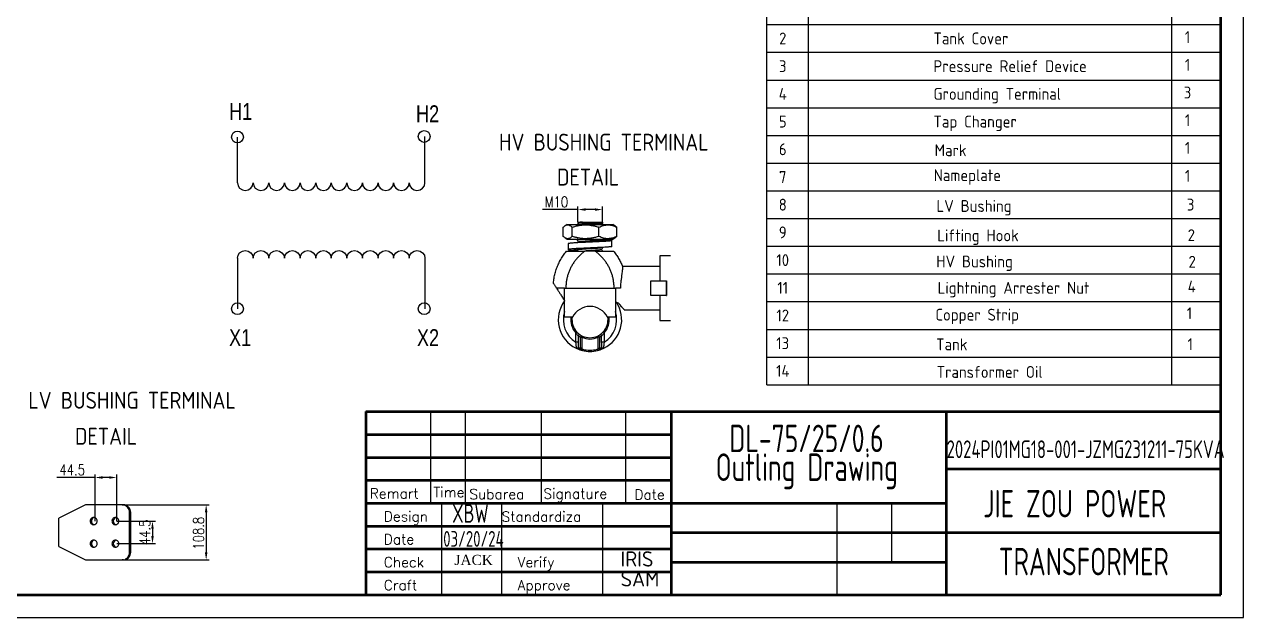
# Model space of a CAD drawing. Header units: millimetres. Extents: x 119255 to 128417, y -8474 to -5389.
# Drawn here: x 120642 to 123044, y -8474 to -7305 of the extents above; entities that cross this region are included whole.
import ezdxf
from ezdxf.enums import TextEntityAlignment as Align

# ---------------------------------------------------------------- set-up
doc = ezdxf.new("R2010")
doc.units = ezdxf.units.MM
doc.header["$LTSCALE"] = 3
for name, color, linetype in [('A', 3, 'Continuous'), ('S', 254, 'Continuous'), ('几何体', 7, 'Continuous')]:
    doc.layers.add(name, color=color, linetype=linetype)
doc.layers.add('标注、文本', color=3, linetype='Continuous', lineweight=25)
doc.layers.add('粗实线', color=4, linetype='Continuous', lineweight=53)
doc.styles.add('hztxt', font='tssdeng.shx', dxfattribs={"bigfont": 'hztxt.shx'})
doc.styles.add('pdm', font='gbenor.shx', dxfattribs={"width": 0.8, "bigfont": 'gbhzfs.shx'})
doc.styles.add('ST_WIN', font='isocp2.shx', dxfattribs={"bigfont": 'hzdxfst.shx'})
doc.styles.get("Standard").update_dxf_attribs({"font": 'txt', "bigfont": 'gbcbig.shx'})
doc.styles.add('TH_GBDIM', font='romans.shx', dxfattribs={"width": 0.8, "bigfont": 'gbcbig.shx'})
doc.styles.add('Times New Roman_txtstyle_35000.00_0_035000.0000', font='times.ttf', dxfattribs={"height": 35000})
doc.dimstyles.new('TH_GBDIM1', dxfattribs={"dimscale": 3, "dimtxt": 3.5, "dimasz": 2.5, "dimexe": 2, "dimexo": 0, "dimgap": 1.5, "dimtad": 1, "dimdec": 1, "dimzin": 0, "dimdsep": 46, "dimtxsty": 'TH_GBDIM', "dimcen": 2.5, "dimclrd": 3, "dimclre": 256, "dimclrt": 2, "dimadec": 0, "dimazin": 0, "dimtfac": 0.714286, "dimtdec": 1, "dimtmove": 0, "dimatfit": 3, "dimfxl": 1, "dimtzin": 0, "dimlwd": -1, "dimlwe": -1, "dimarcsym": 0})

# ---------------------------------------------------------------- blocks, each defined once
blk = doc.blocks.new('*D24')
at = {"layer": 'Defpoints', "color": 0, "transparency": 16777216}
for p in [(121732.5, -7670), (121732.5, -7694.6), (121781, -7694.6)]:
    blk.add_point(p, dxfattribs=at)
at = {"layer": '标注、文本', "color": 3, "transparency": 16777216}
for p, q in [((121732.5, -7670), (121662.9, -7670)), ((121766, -7670), (121747.5, -7670))]:
    blk.add_line(p, q, dxfattribs=at)
at = {"layer": '标注、文本', "transparency": 16777216}
for p, q in [((121732.5, -7694.6), (121732.5, -7664)), ((121781, -7694.6), (121781, -7664))]:
    blk.add_line(p, q, dxfattribs=at)
at = {"layer": '标注、文本', "color": 3, "transparency": 16777216}
for points in [[(121747.5, -7667.5), (121747.5, -7672.5), (121732.5, -7670)], [(121766, -7667.5), (121766, -7672.5), (121781, -7670)]]:
    blk.add_solid(points, dxfattribs=at)
at = {"layer": '标注、文本', "color": 2, "transparency": 16777216, "insert": (121690.2, -7655), "char_height": 21, "attachment_point": 5, "style": 'TH_GBDIM'}
blk.add_mtext('M10', dxfattribs=at)
blk = doc.blocks.new('*D25')
at = {"layer": 'Defpoints', "color": 0, "transparency": 16777216}
for p in [(120834.4, -8251.7), (120834.4, -8360.5), (121000, -8360.5)]:
    blk.add_point(p, dxfattribs=at)
at = {"layer": '标注、文本', "transparency": 16777216}
for p, q in [((120834.4, -8251.7), (121006, -8251.7)), ((120834.4, -8360.5), (121006, -8360.5))]:
    blk.add_line(p, q, dxfattribs=at)
at = {"layer": '标注、文本', "color": 3, "transparency": 16777216}
blk.add_line((121000, -8266.7), (121000, -8345.5), dxfattribs=at)
for points in [[(120997.5, -8266.7), (121002.5, -8266.7), (121000, -8251.7)], [(120997.5, -8345.5), (121002.5, -8345.5), (121000, -8360.5)]]:
    blk.add_solid(points, dxfattribs=at)
at = {"layer": '标注、文本', "color": 2, "transparency": 16777216, "insert": (120985, -8307.9), "char_height": 21, "attachment_point": 5, "rotation": 90, "style": 'TH_GBDIM'}
blk.add_mtext('108.8', dxfattribs=at)
blk = doc.blocks.new('*D26')
at = {"layer": 'Defpoints', "color": 0, "transparency": 16777216}
for p in [(120781, -8198), (120781, -8283.9), (120823.9, -8283.9)]:
    blk.add_point(p, dxfattribs=at)
at = {"layer": '标注、文本', "transparency": 16777216}
for p, q in [((120781, -8283.9), (120781, -8192)), ((120823.9, -8283.9), (120823.9, -8192))]:
    blk.add_line(p, q, dxfattribs=at)
at = {"layer": '标注、文本', "color": 3, "transparency": 16777216}
for p, q in [((120781, -8198), (120705.8, -8198)), ((120808.9, -8198), (120796, -8198))]:
    blk.add_line(p, q, dxfattribs=at)
for points in [[(120796, -8195.5), (120796, -8200.5), (120781, -8198)], [(120808.9, -8195.5), (120808.9, -8200.5), (120823.9, -8198)]]:
    blk.add_solid(points, dxfattribs=at)
at = {"layer": '标注、文本', "color": 2, "transparency": 16777216, "insert": (120735.9, -8183), "char_height": 21, "attachment_point": 5, "style": 'TH_GBDIM'}
blk.add_mtext('44.5', dxfattribs=at)
blk = doc.blocks.new('*D27')
at = {"layer": 'Defpoints', "color": 0, "transparency": 16777216}
for p in [(120823.9, -8283.9), (120823.9, -8328.4), (120894.2, -8328.4)]:
    blk.add_point(p, dxfattribs=at)
at = {"layer": '标注、文本', "transparency": 16777216}
for p, q in [((120823.9, -8283.9), (120900.2, -8283.9)), ((120823.9, -8328.4), (120900.2, -8328.4))]:
    blk.add_line(p, q, dxfattribs=at)
at = {"layer": '标注、文本', "color": 3, "transparency": 16777216}
blk.add_line((120894.2, -8298.9), (120894.2, -8313.4), dxfattribs=at)
for points in [[(120891.7, -8298.9), (120896.7, -8298.9), (120894.2, -8283.9)], [(120891.7, -8313.4), (120896.7, -8313.4), (120894.2, -8328.4)]]:
    blk.add_solid(points, dxfattribs=at)
at = {"layer": '标注、文本', "color": 2, "transparency": 16777216, "insert": (120879.2, -8306.1), "char_height": 21, "attachment_point": 5, "rotation": 90, "style": 'TH_GBDIM'}
blk.add_mtext('44.5', dxfattribs=at)

msp = doc.modelspace()

# ---------------------------------------------------------------- linework, layer by layer
at = {"layer": 'A'}
for p, q in [((122104.89, -8015.29), (122104.89, -7141.71)), ((122999.1, -8015.29), (122999.1, -7141.71)), ((122186.64, -8015.29), (122186.64, -7196.31)), ((122902.48, -8015.29), (122902.48, -7196.31)), ((122104.89, -7305.5), (122999.1, -7305.5)), ((122104.89, -7360.1), (122999.1, -7360.1)), ((122104.89, -7414.7), (122999.1, -7414.7)), ((122104.89, -7469.3), (122999.1, -7469.3)), ((122104.89, -7469.3), (122999.1, -7469.3)), ((122104.89, -7523.9), (122999.1, -7523.9)), ((122104.89, -7523.9), (122999.1, -7523.9)), ((122104.89, -7578.5), (122999.1, -7578.5)), ((122104.89, -7633.1), (122999.1, -7633.1)), ((122167.29, -7687.7), (122999.1, -7687.7)), ((122167.29, -7742.29), (122999.1, -7742.29)), ((122167.29, -7796.89), (122999.1, -7796.89)), ((122167.29, -7851.49), (122999.1, -7851.49)), ((122167.29, -7906.09), (122999.1, -7906.09)), ((122104.89, -7960.69), (122999.1, -7960.69)), ((122104.89, -8015.29), (122999.1, -8015.29))]:
    msp.add_line(p, q, dxfattribs=at)
at = {"layer": 'S'}
for p, q in [((122104.89, -7687.7), (122167.29, -7687.7)), ((122104.89, -7742.29), (122167.29, -7742.29)), ((122104.89, -7796.89), (122167.29, -7796.89)), ((122104.89, -7851.49), (122167.29, -7851.49)), ((122104.89, -7906.09), (122167.29, -7906.09))]:
    msp.add_line(p, q, dxfattribs=at)
at = {"layer": '几何体'}
for p, q in [((121703.55, -7722.8), (121703.55, -7704.81)), ((121711.18, -7699.3), (121707.04, -7701.96)), ((121711.18, -7699.3), (121726.75, -7699.3)), ((121721.12, -7722.8), (121721.12, -7704.81)), ((121726.75, -7699.3), (121801.37, -7699.3)), ((121732.49, -7694.62), (121733.18, -7695.98)), ((121773.84, -7722.8), (121773.84, -7704.81)), ((121781.26, -7694.89), (121781.1, -7694.58)), ((121781.28, -7697.01), (121781.28, -7694.94)), ((121805.52, -7701.96), (121801.37, -7699.3)), ((121809, -7722.8), (121809, -7704.81)), ((121707.05, -7725.66), (121711.18, -7728.3)), ((121711.18, -7728.3), (121726.75, -7728.3)), ((121726.75, -7728.3), (121801.37, -7728.3)), ((121731.36, -7728.44), (121731.28, -7728.49)), ((121731.28, -7728.49), (121731.28, -7730.55)), ((121733.21, -7734.25), (121732.66, -7735.33)), ((121779.35, -7729.57), (121780, -7728.3)), ((121799.36, -7742.71), (121799.36, -7731.21)), ((121801.37, -7728.3), (121805.5, -7725.66)), ((121713.2, -7737.21), (121713.2, -7748.71)), ((121731.64, -7747.43), (121731.28, -7747.65)), ((121731.28, -7747.65), (121731.28, -7749.71)), ((121731.37, -7747.45), (121731.29, -7747.6)), ((121766.24, -7751.8), (121746.31, -7751.8)), ((121781.28, -7744.92), (121781.28, -7744.53)), ((121893.78, -7782.3), (121820.61, -7782.3)), ((121914.78, -7761.05), (121893.78, -7761.05)), ((121893.78, -7761.05), (121893.78, -7810.55)), ((121706.28, -7882.3), (121706.28, -7824.8)), ((121706.28, -7824.8), (121806.28, -7824.8)), ((121806.28, -7824.8), (121806.28, -7882.3)), ((121876.28, -7839.05), (121876.28, -7810.55)), ((121876.28, -7810.55), (121906.28, -7810.55)), ((121906.28, -7810.55), (121906.28, -7839.05)), ((121906.28, -7810.55), (121907.28, -7810.55)), ((121907.28, -7810.55), (121907.28, -7839.05)), ((121906.28, -7839.05), (121876.28, -7839.05)), ((121893.78, -7839.05), (121893.78, -7888.55)), ((121906.28, -7839.05), (121907.28, -7839.05)), ((121823.78, -7867.3), (121893.78, -7867.3)), ((121721.78, -7882.3), (121706.28, -7882.3)), ((121806.28, -7882.3), (121790.78, -7882.3)), ((121893.78, -7888.55), (121914.78, -7888.55)), ((121728.3, -7912.83), (121730.14, -7911.14)), ((121728.3, -7931.54), (121728.3, -7912.83)), ((121733.27, -7919.09), (121733.27, -7931.54)), ((121737.53, -7921.45), (121740.02, -7921.45)), ((121737.53, -7942.94), (121737.53, -7921.45)), ((121741.09, -7919.2), (121740.02, -7921.45)), ((121740.02, -7921.45), (121740.02, -7942.94)), ((121771.47, -7919.2), (121772.54, -7921.45)), ((121775.03, -7921.45), (121772.54, -7921.45)), ((121772.54, -7942.94), (121772.54, -7921.45)), ((121775.03, -7921.45), (121775.03, -7942.94)), ((121779.28, -7931.54), (121779.28, -7919.09)), ((121784.25, -7912.83), (121782.41, -7911.14)), ((121784.25, -7912.83), (121784.25, -7931.54)), ((121733.27, -7931.54), (121728.3, -7931.54)), ((121740.02, -7942.94), (121737.53, -7942.94)), ((121741.93, -7945.37), (121741.34, -7947.8)), ((121770.62, -7945.37), (121771.22, -7947.8)), ((121772.54, -7942.94), (121775.03, -7942.94)), ((121784.25, -7931.54), (121779.28, -7931.54)), ((120761.95, -8251.74), (120709.34, -8278.43)), ((120834.4, -8251.74), (120761.95, -8251.74)), ((120834.4, -8251.74), (120836.86, -8251.74)), ((120851.34, -8266.74), (120848.89, -8266.74)), ((120848.89, -8345.55), (120848.89, -8266.74)), ((120851.34, -8345.55), (120851.34, -8266.74)), ((120709.34, -8333.86), (120761.95, -8360.55)), ((120848.89, -8345.55), (120851.34, -8345.55)), ((120761.95, -8360.55), (120834.4, -8360.55)), ((120836.86, -8360.55), (120834.4, -8360.55))]:
    msp.add_line(p, q, dxfattribs=at)
at = {"layer": '几何体', "flags": 128}
for points in [[(120785.18, -8283.89), (120785.01, -8282.3), (120784.5, -8280.79), (120783.68, -8279.44), (120782.58, -8278.3), (120781.27, -8277.45), (120779.81, -8276.92), (120778.28, -8276.74), (120776.74, -8276.92), (120775.28, -8277.45), (120773.97, -8278.3), (120772.88, -8279.44), (120772.05, -8280.79), (120771.54, -8282.3), (120771.37, -8283.89), (120771.54, -8285.49), (120772.05, -8287), (120772.88, -8288.35), (120773.97, -8289.48), (120775.28, -8290.34), (120776.74, -8290.86), (120778.28, -8291.04), (120779.81, -8290.86), (120781.27, -8290.34), (120782.58, -8289.48), (120783.68, -8288.35), (120784.5, -8287), (120785.01, -8285.49), (120785.18, -8283.89)], [(120828.17, -8283.89), (120827.99, -8282.3), (120827.48, -8280.79), (120826.66, -8279.44), (120825.57, -8278.3), (120824.26, -8277.45), (120822.8, -8276.92), (120821.26, -8276.74), (120819.72, -8276.92), (120818.26, -8277.45), (120816.95, -8278.3), (120815.86, -8279.44), (120815.04, -8280.79), (120814.53, -8282.3), (120814.35, -8283.89), (120814.53, -8285.49), (120815.04, -8287), (120815.86, -8288.35), (120816.95, -8289.48), (120818.26, -8290.34), (120819.72, -8290.86), (120821.26, -8291.04), (120822.8, -8290.86), (120824.26, -8290.34), (120825.57, -8289.48), (120826.66, -8288.35), (120827.48, -8287), (120827.99, -8285.49), (120828.17, -8283.89)], [(120785.18, -8328.39), (120785.01, -8326.8), (120784.5, -8325.29), (120783.68, -8323.94), (120782.58, -8322.8), (120781.27, -8321.95), (120779.81, -8321.42), (120778.28, -8321.24), (120776.74, -8321.42), (120775.28, -8321.95), (120773.97, -8322.8), (120772.88, -8323.94), (120772.05, -8325.29), (120771.54, -8326.8), (120771.37, -8328.39), (120771.54, -8329.99), (120772.05, -8331.5), (120772.88, -8332.85), (120773.97, -8333.98), (120775.28, -8334.84), (120776.74, -8335.36), (120778.28, -8335.54), (120779.81, -8335.36), (120781.27, -8334.84), (120782.58, -8333.98), (120783.68, -8332.85), (120784.5, -8331.5), (120785.01, -8329.99), (120785.18, -8328.39)], [(120828.17, -8328.39), (120827.99, -8326.8), (120827.48, -8325.29), (120826.66, -8323.94), (120825.57, -8322.8), (120824.26, -8321.95), (120822.8, -8321.42), (120821.26, -8321.24), (120819.72, -8321.42), (120818.26, -8321.95), (120816.95, -8322.8), (120815.86, -8323.94), (120815.04, -8325.29), (120814.53, -8326.8), (120814.35, -8328.39), (120814.53, -8329.99), (120815.04, -8331.5), (120815.86, -8332.85), (120816.95, -8333.98), (120818.26, -8334.84), (120819.72, -8335.36), (120821.26, -8335.54), (120822.8, -8335.36), (120824.26, -8334.84), (120825.57, -8333.98), (120826.66, -8332.85), (120827.48, -8331.5), (120827.99, -8329.99), (120828.17, -8328.39)]]:
    msp.add_lwpolyline(points, dxfattribs=at)
at = {"layer": '几何体'}
for centre, radius, start, end in [((121756.28, -7887.11), 62.5, 143.18845, 243.95104), ((121756.28, -7887.11), 62.5, 296.04896, 33.63315), ((121756.28, -7887.11), 52.5, 162.24721, 237.80102), ((121756.28, -7899.23), 38.43, 26.13864, 153.86136), ((121756.28, -7887.11), 52.5, 302.19898, 17.75279), ((121756.28, -7887.11), 38, 172.7311, 222.59215), ((121756.28, -7887.11), 35.5, 172.21614, 222.59215), ((121756.28, -7887.11), 35.5, 317.40785, 7.78386), ((121756.28, -7887.11), 38, 317.40785, 7.2689), ((121735.77, -7919.1), 2.5, 57.73446, 179.77206), ((121753.79, -7887.11), 38, 237.31442, 244.66198), ((121756.28, -7887.11), 35.5, 237.31442, 244.66198), ((121740.03, -7921.46), 2.5, 64.99822, 179.88624), ((121756.28, -7887.11), 38, 244.66198, 295.33802), ((121756.28, -7887.11), 35.5, 244.66198, 295.33802), ((121756.28, -7887.11), 35.5, 295.33802, 302.68558), ((121772.53, -7921.46), 2.5, 0.11376, 115.00178), ((121758.76, -7887.11), 38, 295.33802, 302.68558), ((121776.78, -7919.1), 2.5, 0.22794, 122.26554), ((121737.92, -7941.63), 4.97, 179.62661, 251.26159), ((121751.31, -7887.11), 57.5, 251.37758, 256.13637), ((121756.28, -7887.11), 62.5, 251.37758, 256.16785), ((121756.28, -7887.11), 62.5, 256.16785, 283.83215), ((121756.28, -7887.11), 60, 256.16785, 283.83215), ((121756.28, -7887.11), 62.5, 283.83215, 288.62242), ((121761.25, -7887.11), 57.5, 283.86363, 288.62242), ((121774.64, -7941.63), 4.97, 288.73841, 0.37339), ((120834.14, -8266.49), 14.75, 359.02424, 88.98981), ((120836.6, -8266.49), 14.75, 359.02424, 88.98981), ((120780.97, -8283.89), 7.19, 101.71697, 258.28303), ((120823.95, -8283.89), 7.19, 101.71698, 258.28302), ((120780.97, -8328.39), 7.19, 101.71698, 258.28302), ((120823.95, -8328.39), 7.19, 101.71697, 258.28303), ((120834.14, -8345.8), 14.75, 271.01019, 0.97576), ((120836.6, -8345.8), 14.75, 271.01019, 0.97576)]:
    msp.add_arc(centre, radius, start, end, dxfattribs=at)
for points, knots in [([(121703.55, -7704.81), (121704.32, -7704.1), (121705.84, -7702.69), (121708.21, -7701.17), (121710.63, -7700.27), (121712.95, -7700.11), (121715.11, -7700.61), (121717.13, -7701.57), (121719.14, -7702.96), (121720.46, -7704.19), (121721.12, -7704.81)], [0, 0, 0, 0, 0.1336425, 0.2672363, 0.4045834, 0.541898, 0.6551992, 0.7685228, 0.884248, 1, 1, 1, 1]), ([(121721.12, -7704.81), (121723.41, -7704.1), (121727.99, -7702.69), (121735.09, -7701.17), (121742.35, -7700.27), (121749.31, -7700.11), (121755.81, -7700.61), (121761.87, -7701.57), (121767.9, -7702.96), (121771.86, -7704.19), (121773.84, -7704.81)], [0, 0, 0, 0, 0.1336425, 0.2672363, 0.4045834, 0.541898, 0.6551992, 0.7685228, 0.884248, 1, 1, 1, 1]), ([(121733.21, -7695.92), (121732.89, -7696.55), (121732.31, -7697.68), (121731.74, -7698.8), (121731.49, -7699.3)], [0, 0, 0, 0, 0.5567059, 1, 1, 1, 1]), ([(121781.19, -7694.89), (121781.22, -7694.91), (121781.46, -7695.03), (121780.89, -7695.25), (121779.54, -7695.54), (121777.2, -7695.84), (121774.07, -7696.15), (121770.26, -7696.44), (121765.91, -7696.74), (121761.19, -7697.05), (121756.28, -7697.34), (121751.37, -7697.64), (121746.65, -7697.94), (121742.3, -7698.24), (121738.48, -7698.53), (121735.38, -7698.84), (121733.29, -7699.1), (121732.63, -7699.25), (121732.39, -7699.3)], [0, 0, 0, 0, 0.011339, 0.0796235, 0.1469262, 0.2150508, 0.2834423, 0.3508608, 0.4187734, 0.4872185, 0.554868, 0.6225175, 0.6909627, 0.7588753, 0.8262938, 0.8946853, 0.9628099, 1, 1, 1, 1]), ([(121732.51, -7694.61), (121732.56, -7694.61), (121732.66, -7694.61), (121733.65, -7694.61), (121735.24, -7694.61), (121737.47, -7694.61), (121739.73, -7694.61), (121741.3, -7694.61), (121741.82, -7694.61)], [0, 0, 0, 0, 0.1744692, 0.3563639, 0.5436027, 0.7238546, 0.9094639, 1, 1, 1, 1]), ([(121741.82, -7694.61), (121741.19, -7694.66), (121739.41, -7694.82), (121736.96, -7695.08), (121734.83, -7695.38), (121733.51, -7695.65), (121733.35, -7695.84), (121733.27, -7695.92)], [0, 0, 0, 0, 0.1252265, 0.3553335, 0.5845415, 0.8109807, 1, 1, 1, 1]), ([(121741.82, -7694.61), (121742.83, -7694.61), (121744.9, -7694.61), (121748.43, -7694.61), (121752.21, -7694.61), (121756.1, -7694.61), (121760.06, -7694.61), (121763.93, -7694.61), (121767.67, -7694.61), (121771.11, -7694.61), (121774.19, -7694.61), (121776.78, -7694.61), (121778.85, -7694.61), (121780.27, -7694.61), (121781.05, -7694.61), (121781.04, -7694.61), (121781.04, -7694.61)], [0, 0, 0, 0, 0.0706046, 0.1432471, 0.2138466, 0.2864695, 0.3574563, 0.4304155, 0.5028638, 0.57741, 0.6500154, 0.7246462, 0.7986045, 0.8747015, 0.9489552, 1, 1, 1, 1]), ([(121781.2, -7697.05), (121781.12, -7697.14), (121780.94, -7697.33), (121779.51, -7697.6), (121777.21, -7697.9), (121774.07, -7698.21), (121770.26, -7698.5), (121765.91, -7698.8), (121761.72, -7699.07), (121758.99, -7699.24), (121757.92, -7699.3)], [0, 0, 0, 0, 0.1129869, 0.2449351, 0.3784947, 0.5125774, 0.6447526, 0.7778965, 0.9120844, 1, 1, 1, 1]), ([(121773.84, -7704.81), (121775.35, -7704.11), (121778.29, -7702.75), (121782.77, -7701.29), (121787.29, -7700.36), (121791.9, -7700.09), (121796.42, -7700.49), (121800.77, -7701.5), (121804.93, -7702.91), (121807.64, -7704.18), (121809, -7704.81)], [0, 0, 0, 0, 0.1314085, 0.257448, 0.383446, 0.5134136, 0.643385, 0.7621543, 0.8811202, 1, 1, 1, 1]), ([(121780.12, -7699.3), (121780.19, -7699.18), (121780.57, -7698.43), (121780.95, -7697.68), (121781.27, -7697.05)], [0, 0, 0, 0, 0.1627992, 1, 1, 1, 1]), ([(121809, -7704.81), (121808.24, -7704.08), (121807.08, -7702.98), (121805.9, -7702.26), (121805.49, -7702.01)], [0, 0, 0, 0, 0.6559929, 1, 1, 1, 1]), ([(121721.12, -7722.8), (121720.36, -7723.5), (121718.83, -7724.91), (121716.47, -7726.43), (121714.05, -7727.34), (121711.73, -7727.49), (121709.56, -7726.99), (121707.54, -7726.03), (121705.54, -7724.64), (121704.21, -7723.41), (121703.55, -7722.8)], [0, 0, 0, 0, 0.1336425, 0.2672363, 0.4045834, 0.541898, 0.6551992, 0.7685228, 0.884248, 1, 1, 1, 1]), ([(121779.49, -7729.3), (121780.76, -7729.37), (121783.91, -7729.53), (121788.26, -7729.8), (121792.45, -7730.1), (121795.71, -7730.41), (121798, -7730.7), (121799.27, -7731), (121799.49, -7731.3), (121798.63, -7731.61), (121796.74, -7731.9), (121793.85, -7732.2), (121790.03, -7732.5), (121785.37, -7732.81), (121780.01, -7733.1), (121774.08, -7733.4), (121767.68, -7733.7), (121761, -7734.01), (121754.23, -7734.3), (121747.51, -7734.6), (121740.97, -7734.9), (121734.82, -7735.21), (121729.22, -7735.5), (121724.28, -7735.8), (121720.12, -7736.1), (121716.83, -7736.41), (121714.58, -7736.7), (121713.33, -7736.97), (121713.32, -7737.14), (121713.31, -7737.21)], [0, 0, 0, 0, 0.0253748, 0.0630724, 0.1012418, 0.1394111, 0.1771087, 0.2148063, 0.2529757, 0.291145, 0.3288426, 0.3665402, 0.4047095, 0.4428789, 0.4805765, 0.5182741, 0.5564434, 0.5946128, 0.6323104, 0.6700079, 0.7081773, 0.7463467, 0.7840442, 0.8217418, 0.8599112, 0.8980805, 0.9357781, 0.9734757, 1, 1, 1, 1]), ([(121773.84, -7722.8), (121771.55, -7723.5), (121766.97, -7724.91), (121759.88, -7726.43), (121752.61, -7727.34), (121745.66, -7727.49), (121739.15, -7726.99), (121733.09, -7726.03), (121727.07, -7724.64), (121723.1, -7723.41), (121721.12, -7722.8)], [0, 0, 0, 0, 0.1336425, 0.2672363, 0.4045834, 0.541898, 0.6551992, 0.7685228, 0.884248, 1, 1, 1, 1]), ([(121753.81, -7728.3), (121753.01, -7728.35), (121750.57, -7728.5), (121746.65, -7728.75), (121742.3, -7729.05), (121738.49, -7729.34), (121735.36, -7729.65), (121733.02, -7729.95), (121731.66, -7730.24), (121731.12, -7730.46), (121731.33, -7730.58), (121731.35, -7730.6)], [0, 0, 0, 0, 0.06396167, 0.19564291, 0.3262997, 0.45600579, 0.58758386, 0.71864851, 0.84813187, 0.97950409, 1, 1, 1, 1]), ([(121731.29, -7730.6), (121731.61, -7731.22), (121732.24, -7732.46), (121732.87, -7733.7), (121733.18, -7734.31)], [0, 0, 0, 0, 0.50694105, 1, 1, 1, 1]), ([(121779.29, -7729.57), (121779.21, -7729.65), (121779.05, -7729.84), (121777.73, -7730.11), (121775.6, -7730.41), (121772.71, -7730.72), (121769.19, -7731.01), (121765.17, -7731.31), (121760.81, -7731.62), (121756.49, -7731.9), (121752.37, -7732.17), (121748.57, -7732.43), (121744.99, -7732.69), (121742.13, -7732.91), (121739.42, -7733.15), (121736.95, -7733.41), (121734.83, -7733.71), (121733.51, -7733.99), (121733.35, -7734.17), (121733.27, -7734.25)], [0, 0, 0, 0, 0.0534828, 0.1167547, 0.1808002, 0.2450969, 0.3084777, 0.3723236, 0.4366708, 0.500269, 0.5550889, 0.6105938, 0.6659809, 0.7205791, 0.75557, 0.8198667, 0.8839122, 0.9471841, 1, 1, 1, 1]), ([(121779.52, -7729.79), (121779.55, -7729.79), (121780.8, -7729.89), (121782.75, -7730.1), (121785.2, -7730.41), (121786.86, -7730.7), (121787.8, -7731), (121787.95, -7731.3), (121787.32, -7731.61), (121785.94, -7731.9), (121783.82, -7732.2), (121781.02, -7732.5), (121777.6, -7732.81), (121773.68, -7733.1), (121769.33, -7733.4), (121764.64, -7733.7), (121760.22, -7733.98), (121757.39, -7734.15), (121756.23, -7734.22)], [0, 0, 0, 0, 0.00198403, 0.07024202, 0.13850001, 0.20591148, 0.27332294, 0.34158093, 0.40983892, 0.47725039, 0.54466185, 0.61291985, 0.68117784, 0.7485893, 0.81600077, 0.88425876, 0.95251675, 1, 1, 1, 1]), ([(121809, -7722.8), (121807.64, -7723.43), (121804.93, -7724.69), (121800.77, -7726.11), (121796.47, -7727.1), (121792.05, -7727.5), (121787.49, -7727.27), (121782.91, -7726.36), (121778.34, -7724.87), (121775.35, -7723.49), (121773.84, -7722.8)], [0, 0, 0, 0, 0.1188795, 0.2378452, 0.3566142, 0.4824661, 0.6083134, 0.7384292, 0.8685918, 1, 1, 1, 1]), ([(121780.9, -7732.5), (121780.7, -7732.12), (121780.19, -7731.12), (121779.69, -7730.13), (121779.38, -7729.52)], [0, 0, 0, 0, 0.3880679, 1, 1, 1, 1]), ([(121805.49, -7725.63), (121806, -7725.3), (121807.18, -7724.52), (121808.34, -7723.42), (121809, -7722.8)], [0, 0, 0, 0, 0.4297346, 1, 1, 1, 1]), ([(121684.22, -7814.81), (121684.58, -7811.54), (121685.32, -7805.02), (121687.48, -7795.39), (121690.4, -7785.96), (121694.14, -7776.81), (121698.67, -7768.01), (121703.89, -7759.59), (121707.96, -7754.4), (121709.99, -7751.8)], [0, 0, 0, 0, 0.1425337, 0.2850681, 0.4276034, 0.5707028, 0.7138014, 0.8569007, 1, 1, 1, 1]), ([(121746.31, -7751.8), (121744.42, -7753.22), (121740.64, -7756.06), (121735.41, -7760.89), (121730.54, -7766.09), (121726.1, -7771.65), (121722.12, -7777.54), (121718.63, -7783.72), (121715.64, -7790.15), (121713.17, -7796.81), (121711.22, -7803.67), (121709.83, -7810.65), (121708.95, -7817.71), (121708.84, -7822.44), (121708.78, -7824.8)], [0, 0, 0, 0, 0.0832172, 0.1663847, 0.2500233, 0.3337131, 0.4168632, 0.4999998, 0.583099, 0.6662492, 0.7499764, 0.8335965, 0.916764, 1, 1, 1, 1]), ([(121710.02, -7751.8), (121710.04, -7751.8), (121710.08, -7751.8), (121710.46, -7751.8), (121711.07, -7751.8), (121711.89, -7751.8), (121712.87, -7751.8), (121713.98, -7751.8), (121715.24, -7751.8), (121716.67, -7751.8), (121718.48, -7751.8), (121720.75, -7751.8), (121723.57, -7751.8), (121726.65, -7751.8), (121730.04, -7751.8), (121733.73, -7751.8), (121737.72, -7751.8), (121741.94, -7751.8), (121744.84, -7751.8), (121746.31, -7751.8)], [0, 0, 0, 0, 0.0632213, 0.1255669, 0.1872543, 0.2485081, 0.3011813, 0.3523364, 0.402151, 0.4508173, 0.4985414, 0.5649917, 0.6283598, 0.6894952, 0.7493425, 0.8108636, 0.8723314, 0.934986, 1, 1, 1, 1]), ([(121799.24, -7742.71), (121799.28, -7742.74), (121799.42, -7742.87), (121798.58, -7743.11), (121796.75, -7743.4), (121793.85, -7743.7), (121790.03, -7744), (121785.37, -7744.31), (121780.01, -7744.6), (121774.08, -7744.9), (121767.68, -7745.2), (121761, -7745.51), (121754.23, -7745.8), (121747.51, -7746.1), (121740.97, -7746.4), (121734.82, -7746.71), (121729.22, -7747), (121724.28, -7747.3), (121720.11, -7747.6), (121716.84, -7747.91), (121714.55, -7748.2), (121713.28, -7748.5), (121713.07, -7748.8), (121713.93, -7749.11), (121715.82, -7749.4), (121718.7, -7749.7), (121722.54, -7750), (121726.87, -7750.29), (121730.2, -7750.47), (121731.69, -7750.55)], [0, 0, 0, 0, 0.0117613, 0.0502697, 0.0883021, 0.1263345, 0.1648429, 0.2033512, 0.2413836, 0.279416, 0.3179244, 0.3564328, 0.3944652, 0.4324976, 0.471006, 0.5095144, 0.5475468, 0.5855792, 0.6240876, 0.6625959, 0.7006283, 0.7386608, 0.7771691, 0.8156775, 0.8537099, 0.8917423, 0.9302507, 0.9687591, 1, 1, 1, 1]), ([(121756.23, -7745.72), (121755.75, -7745.74), (121753.62, -7745.87), (121749.85, -7746.1), (121745.06, -7746.4), (121740.55, -7746.71), (121736.44, -7747), (121732.82, -7747.3), (121729.77, -7747.6), (121727.37, -7747.91), (121725.69, -7748.2), (121724.76, -7748.5), (121724.6, -7748.8), (121725.23, -7749.11), (121726.63, -7749.4), (121728.64, -7749.69), (121730.5, -7749.88), (121731.4, -7749.98)], [0, 0, 0, 0, 0.0206777, 0.0906243, 0.1614492, 0.2322742, 0.3022208, 0.3721675, 0.4429924, 0.5138174, 0.583764, 0.6537106, 0.7245356, 0.7953606, 0.8653072, 0.9352538, 1, 1, 1, 1]), ([(121781.28, -7744.92), (121781.18, -7745.02), (121781, -7745.23), (121779.51, -7745.52), (121777.2, -7745.82), (121774.07, -7746.13), (121770.26, -7746.42), (121765.91, -7746.72), (121761.19, -7747.02), (121756.28, -7747.32), (121751.37, -7747.61), (121746.65, -7747.92), (121742.3, -7748.22), (121738.49, -7748.51), (121735.36, -7748.82), (121733.02, -7749.12), (121731.66, -7749.41), (121731.12, -7749.63), (121731.33, -7749.75), (121731.35, -7749.76)], [0, 0, 0, 0, 0.0622062, 0.1235181, 0.1855787, 0.2478824, 0.3092997, 0.3711672, 0.4335197, 0.4951475, 0.5567752, 0.6191278, 0.6809953, 0.7424126, 0.8047163, 0.8667769, 0.9280887, 0.990295, 1, 1, 1, 1]), ([(121731.29, -7749.76), (121731.61, -7750.39), (121731.95, -7751.07), (121732.3, -7751.75), (121732.33, -7751.8)], [0, 0, 0, 0, 0.92269038, 1, 1, 1, 1]), ([(121779.29, -7748.73), (121779.21, -7748.82), (121779.05, -7749.01), (121777.73, -7749.28), (121775.6, -7749.58), (121772.71, -7749.89), (121769.19, -7750.18), (121765.17, -7750.48), (121760.81, -7750.78), (121756.48, -7751.07), (121752.38, -7751.33), (121749.25, -7751.55), (121747.54, -7751.67), (121747.02, -7751.71)], [0, 0, 0, 0, 0.0842117, 0.1838367, 0.2846799, 0.3859187, 0.4857153, 0.5862443, 0.6875625, 0.7877015, 0.8740184, 0.961414, 1, 1, 1, 1]), ([(121755.89, -7745.73), (121755.88, -7745.73), (121755.83, -7745.73), (121756.09, -7745.72), (121756.28, -7745.71)], [0, 0, 0, 0, 0.2579346, 1, 1, 1, 1]), ([(121803.78, -7824.8), (121803.72, -7822.44), (121803.61, -7817.71), (121802.73, -7810.65), (121801.33, -7803.67), (121799.39, -7796.81), (121796.92, -7790.15), (121793.93, -7783.72), (121790.44, -7777.54), (121786.46, -7771.66), (121782.01, -7766.09), (121777.15, -7760.89), (121771.92, -7756.06), (121768.13, -7753.22), (121766.24, -7751.8)], [0, 0, 0, 0, 0.0832172, 0.1663848, 0.2500232, 0.3337131, 0.4168633, 0.4999998, 0.583099, 0.6662492, 0.7499764, 0.8335965, 0.9167641, 1, 1, 1, 1]), ([(121766.24, -7751.8), (121767.71, -7751.8), (121770.6, -7751.8), (121774.81, -7751.8), (121778.8, -7751.8), (121782.48, -7751.8), (121785.86, -7751.8), (121788.59, -7751.8), (121790.79, -7751.8), (121792.58, -7751.8), (121794.42, -7751.8), (121796.24, -7751.8), (121797.95, -7751.8), (121799.41, -7751.8), (121800.95, -7751.8), (121802.27, -7751.8), (121802.45, -7751.8), (121802.54, -7751.8)], [0, 0, 0, 0, 0.0648469, 0.12735777, 0.18869577, 0.25009077, 0.30975052, 0.37071365, 0.41256114, 0.45566254, 0.500252, 0.5598657, 0.62106032, 0.68422791, 0.74972513, 0.87348858, 1, 1, 1, 1]), ([(121779.35, -7748.74), (121779.67, -7748.11), (121780.31, -7746.85), (121780.95, -7745.6), (121781.27, -7744.97)], [0, 0, 0, 0, 0.4999979, 1, 1, 1, 1]), ([(121780.96, -7751.8), (121780.75, -7751.37), (121780.22, -7750.33), (121779.69, -7749.29), (121779.38, -7748.68)], [0, 0, 0, 0, 0.4138802, 1, 1, 1, 1]), ([(121802.57, -7751.8), (121804.4, -7754.13), (121808.07, -7758.79), (121812.86, -7766.3), (121817.14, -7774.11), (121819.46, -7779.57), (121820.62, -7782.3)], [0, 0, 0, 0, 0.2500003, 0.500001, 0.7500005, 1, 1, 1, 1]), ([(121820.61, -7782.3), (121820.6, -7782.4), (121820.59, -7782.58), (121820.46, -7784.15), (121820.26, -7786.31), (121820.02, -7788.65), (121819.73, -7791.32), (121819.34, -7794.47), (121818.87, -7798.02), (121818.36, -7801.82), (121817.78, -7805.97), (121817.21, -7810.35), (121816.75, -7814.4), (121816.32, -7819.22), (121816.25, -7822.93), (121816.22, -7824.8)], [0, 0, 0, 0, 0.0955659, 0.1934007, 0.2985319, 0.3526775, 0.4068231, 0.5117469, 0.5657671, 0.6197879, 0.7252207, 0.7794712, 0.8337198, 0.9160564, 1, 1, 1, 1]), ([(121690.52, -7824.8), (121689.86, -7823.75), (121688.52, -7821.62), (121686.86, -7819), (121685.52, -7816.86), (121684.71, -7815.58), (121684.29, -7814.92), (121684.25, -7814.85), (121684.23, -7814.81)], [0, 0, 0, 0, 0.16217366, 0.32755786, 0.5234252, 0.72325151, 0.86109307, 1, 1, 1, 1]), ([(121706.28, -7824.8), (121705.91, -7824.8), (121705.13, -7824.8), (121703.97, -7824.8), (121702.78, -7824.8), (121701.5, -7824.8), (121700.13, -7824.8), (121698.69, -7824.8), (121697.29, -7824.8), (121695.31, -7824.8), (121692.89, -7824.8), (121691.33, -7824.8), (121690.52, -7824.8)], [0, 0, 0, 0, 0.0501892, 0.1052906, 0.1618438, 0.2202446, 0.2975432, 0.3779347, 0.4620333, 0.5503755, 0.7656375, 1, 1, 1, 1]), ([(121690.52, -7824.8), (121691.38, -7826.16), (121693.11, -7828.91), (121695.73, -7833.06), (121698.04, -7836.74), (121699.97, -7839.8), (121701.99, -7843), (121704.1, -7846.35), (121705.55, -7848.64), (121706.28, -7849.8)], [0, 0, 0, 0, 0.2029241, 0.4104076, 0.5255073, 0.6406021, 0.7592534, 0.8779025, 1, 1, 1, 1]), ([(121816.22, -7824.8), (121815.49, -7824.8), (121814, -7824.8), (121811.63, -7824.8), (121809.24, -7824.8), (121807.5, -7824.8), (121806.49, -7824.8), (121806.28, -7824.8)], [0, 0, 0, 0, 0.2674046, 0.5399316, 0.7407656, 0.9464155, 1, 1, 1, 1]), ([(121806.28, -7852.19), (121807.15, -7852.27), (121808.9, -7852.45), (121810.97, -7853.47), (121812.56, -7854.6), (121813.69, -7855.67), (121814.27, -7856.37), (121814.51, -7856.67)], [0, 0, 0, 0, 0.2414034, 0.4809203, 0.6697308, 0.8588149, 1, 1, 1, 1]), ([(121823.78, -7867.3), (121823.74, -7867.26), (121823.66, -7867.19), (121822.93, -7866.45), (121821.58, -7865.07), (121819.52, -7862.86), (121817.1, -7860.11), (121815.36, -7857.87), (121814.48, -7856.75)], [0, 0, 0, 0, 0.1303548, 0.2632452, 0.4465363, 0.6349471, 0.8160864, 1, 1, 1, 1]), ([(121814.51, -7856.67), (121815.13, -7857.46), (121816.38, -7859.04), (121818.15, -7861.15), (121819.79, -7863.03), (121821.19, -7864.56), (121822.3, -7865.75), (121823.12, -7866.61), (121823.67, -7867.19), (121823.74, -7867.26), (121823.78, -7867.3)], [0, 0, 0, 0, 0.1278984, 0.2557769, 0.3879285, 0.5200354, 0.6360746, 0.7534391, 0.8757131, 1, 1, 1, 1]), ([(121733.27, -7919.09), (121733.17, -7918.99), (121732.96, -7918.79), (121732.14, -7917.95), (121730.94, -7916.6), (121729.58, -7914.83), (121728.69, -7913.43), (121728.3, -7912.83)], [0, 0, 0, 0, 0.1542537, 0.3161539, 0.4992759, 0.7831329, 1, 1, 1, 1]), ([(121730.14, -7911.14), (121730.69, -7911.71), (121731.61, -7912.67), (121732.96, -7913.89), (121734.27, -7914.98), (121735.58, -7915.96), (121736.69, -7916.72), (121736.97, -7916.9), (121737.11, -7916.99)], [0, 0, 0, 0, 0.1909457, 0.3233419, 0.4555706, 0.6406867, 0.8185547, 1, 1, 1, 1]), ([(121775.45, -7916.99), (121775.49, -7916.96), (121775.64, -7916.86), (121776.38, -7916.38), (121777.93, -7915.27), (121779.64, -7913.87), (121781.19, -7912.43), (121782, -7911.57), (121782.41, -7911.14)], [0, 0, 0, 0, 0.07013305, 0.27621219, 0.476705, 0.71243333, 0.8561312, 1, 1, 1, 1]), ([(121784.25, -7912.83), (121783.67, -7913.73), (121782.64, -7915.31), (121781.12, -7917.18), (121780.06, -7918.33), (121779.57, -7918.82), (121779.36, -7919.02), (121779.31, -7919.07), (121779.28, -7919.09)], [0, 0, 0, 0, 0.3224126, 0.5691307, 0.7605823, 0.8991608, 0.9412114, 1, 1, 1, 1]), ([(121728.83, -7943.26), (121728.9, -7943.27), (121729.05, -7943.3), (121729.22, -7942.98), (121729.39, -7942.21), (121729.43, -7941.11), (121729.39, -7939.65), (121729.3, -7938.26), (121729.16, -7936.88), (121728.97, -7935.42), (121728.74, -7933.85), (121728.45, -7932.31), (121728.3, -7931.54)], [0, 0, 0, 0, 0.08367067, 0.1745007, 0.26533892, 0.44011004, 0.47421985, 0.59895798, 0.72392292, 0.73029817, 0.86506002, 1, 1, 1, 1]), ([(121728.83, -7943.26), (121728.84, -7943.26), (121728.96, -7943.32), (121729.53, -7943.55), (121730.66, -7943.48), (121732.21, -7942.7), (121732.71, -7941.95), (121732.95, -7941.6)], [0, 0, 0, 0, 0.00370978, 0.07523613, 0.36558551, 0.69956339, 1, 1, 1, 1]), ([(121736.32, -7946.34), (121736.17, -7946.29), (121735.86, -7946.18), (121734.84, -7945.82), (121733.52, -7945.33), (121731.83, -7944.64), (121730.21, -7943.93), (121729.13, -7943.41), (121728.84, -7943.27), (121728.83, -7943.26)], [0, 0, 0, 0, 0.1822175, 0.3645988, 0.5342072, 0.7039196, 0.9228217, 0.9968471, 1, 1, 1, 1]), ([(121733.27, -7931.54), (121733.27, -7932.56), (121733.26, -7934.65), (121733.18, -7937.39), (121733.08, -7939.73), (121732.99, -7940.97), (121732.95, -7941.6)], [0, 0, 0, 0, 0.2897345, 0.5872351, 0.7917695, 1, 1, 1, 1]), ([(121741.34, -7947.8), (121740.83, -7947.62), (121739.78, -7947.26), (121738.55, -7946.1), (121737.69, -7944.62), (121737.59, -7943.5), (121737.53, -7942.94)], [0, 0, 0, 0, 0.2424251, 0.4952663, 0.7474267, 1, 1, 1, 1]), ([(121740.02, -7942.94), (121740.04, -7943.22), (121740.1, -7943.78), (121740.53, -7944.52), (121741.15, -7945.1), (121741.68, -7945.28), (121741.93, -7945.37)], [0, 0, 0, 0, 0.2520437, 0.5040461, 0.7571208, 1, 1, 1, 1]), ([(121770.62, -7945.37), (121770.89, -7945.28), (121771.43, -7945.08), (121772.06, -7944.48), (121772.47, -7943.74), (121772.52, -7943.2), (121772.54, -7942.94)], [0, 0, 0, 0, 0.2553798, 0.5107858, 0.7654295, 1, 1, 1, 1]), ([(121775.03, -7942.94), (121774.98, -7943.46), (121774.88, -7944.55), (121774.07, -7946.02), (121772.83, -7947.23), (121771.76, -7947.61), (121771.22, -7947.8)], [0, 0, 0, 0, 0.2350736, 0.4899042, 0.7450938, 1, 1, 1, 1]), ([(121783.72, -7943.26), (121783.71, -7943.27), (121783.43, -7943.41), (121782.34, -7943.93), (121780.73, -7944.64), (121779.03, -7945.33), (121777.72, -7945.82), (121776.7, -7946.18), (121776.39, -7946.29), (121776.24, -7946.34)], [0, 0, 0, 0, 0.0031529, 0.0771783, 0.2960804, 0.4657928, 0.6354012, 0.8177825, 1, 1, 1, 1]), ([(121779.61, -7941.6), (121779.57, -7940.98), (121779.48, -7939.74), (121779.38, -7937.43), (121779.3, -7934.68), (121779.29, -7932.59), (121779.28, -7931.54)], [0, 0, 0, 0, 0.2044583, 0.4127639, 0.7022418, 1, 1, 1, 1]), ([(121779.61, -7941.6), (121779.85, -7941.95), (121780.35, -7942.7), (121781.9, -7943.48), (121783.02, -7943.55), (121783.6, -7943.32), (121783.72, -7943.26), (121783.72, -7943.26)], [0, 0, 0, 0, 0.3004366, 0.6344145, 0.9247639, 0.9962902, 1, 1, 1, 1]), ([(121784.25, -7931.54), (121784.11, -7932.31), (121783.82, -7933.85), (121783.46, -7936.28), (121783.24, -7938.38), (121783.12, -7940.4), (121783.14, -7941.62), (121783.23, -7942.49), (121783.33, -7942.98), (121783.5, -7943.3), (121783.65, -7943.27), (121783.72, -7943.26)], [0, 0, 0, 0, 0.1349241, 0.2696702, 0.4285039, 0.5256665, 0.6908906, 0.7346922, 0.8255198, 0.9163391, 1, 1, 1, 1])]:
    msp.add_open_spline(points, degree=3, knots=knots, dxfattribs=at)
at = {"layer": '标注、文本'}
for p, q in [((123044.2, -8474.14), (123044.2, -5794.75)), ((121061.71, -7616.99), (121061.71, -7527.02)), ((121431.1, -7616.99), (121431.1, -7525.99)), ((121061.71, -7765.97), (121061.71, -7865.39)), ((121431.1, -7765.97), (121431.1, -7865.39)), ((121442.3, -8068.17), (121442.3, -8248.6)), ((121510.55, -8068.17), (121510.55, -8248.6)), ((121660.3, -8068.17), (121660.3, -8248.6)), ((121826.3, -8068.17), (121826.3, -8248.6)), ((121463.89, -8248.6), (121463.89, -8429.03)), ((121582.12, -8248.6), (121582.12, -8429.03)), ((121781.19, -8248.6), (121781.19, -8429.03)), ((122242.86, -8248.6), (122242.69, -8429.03)), ((122350.33, -8248.6), (122350.33, -8364.7)), ((120709.34, -8333.86), (120709.34, -8278.43)), ((119255.17, -8474.14), (123044.2, -8474.14))]:
    msp.add_line(p, q, dxfattribs=at)
for points in [[(121061.71, -7616.99), (121062.92, -7623.04), (121065.95, -7627.87), (121071.39, -7630.9), (121076.83, -7632.1), (121082.87, -7630.9), (121087.71, -7627.87), (121091.34, -7623.04), (121092.55, -7616.99)], [(121092.55, -7616.99), (121093.75, -7623.04), (121096.78, -7627.87), (121102.22, -7630.9), (121107.66, -7632.1), (121113.7, -7630.9), (121118.54, -7627.87), (121122.17, -7623.04), (121123.38, -7616.99)], [(121123.38, -7616.99), (121124.59, -7623.04), (121127.61, -7627.87), (121133.05, -7630.9), (121138.49, -7632.1), (121144.54, -7630.9), (121149.37, -7627.87), (121153, -7623.04), (121154.21, -7616.99)], [(121154.21, -7616.99), (121155.42, -7623.04), (121159.05, -7627.87), (121163.88, -7630.9), (121169.93, -7632.1), (121175.37, -7630.9), (121180.81, -7627.87), (121183.83, -7623.04), (121185.04, -7616.99), (121186.25, -7623.04), (121189.27, -7627.87), (121194.72, -7630.9), (121200.16, -7632.1), (121206.2, -7630.9), (121211.04, -7627.87), (121214.67, -7623.04), (121215.87, -7616.99), (121217.08, -7623.04), (121220.11, -7627.87), (121224.94, -7630.9), (121230.99, -7632.1), (121237.03, -7630.9), (121241.87, -7627.87), (121244.89, -7623.04), (121246.1, -7616.99), (121247.31, -7623.04), (121250.94, -7627.87), (121255.78, -7630.9), (121261.82, -7632.1), (121267.26, -7630.9), (121272.7, -7627.87), (121275.73, -7623.04), (121276.93, -7616.99)], [(121276.93, -7616.99), (121278.14, -7623.04), (121281.17, -7627.87), (121286.61, -7630.9), (121292.05, -7632.1), (121298.09, -7630.9), (121302.93, -7627.87), (121306.56, -7623.04), (121307.77, -7616.99)], [(121307.77, -7616.99), (121308.98, -7623.04), (121312, -7627.87), (121317.44, -7630.9), (121322.88, -7632.1), (121328.93, -7630.9), (121333.76, -7627.87), (121337.39, -7623.04), (121338.6, -7616.99)], [(121338.6, -7616.99), (121339.81, -7623.04), (121342.83, -7627.87), (121348.27, -7630.9), (121353.71, -7632.1), (121359.76, -7630.9), (121364.6, -7627.87), (121368.22, -7623.04), (121369.43, -7616.99)], [(121369.43, -7616.99), (121370.64, -7623.04), (121373.66, -7627.87), (121379.1, -7630.9), (121384.55, -7632.1), (121390.59, -7630.9), (121395.43, -7627.87), (121399.05, -7623.04), (121400.26, -7616.99)], [(121400.26, -7616.99), (121401.47, -7623.04), (121404.5, -7627.87), (121409.94, -7630.9), (121415.38, -7632.11), (121421.42, -7630.9), (121426.26, -7627.87), (121429.89, -7623.04), (121431.1, -7616.99)], [(121061.71, -7765.97), (121062.92, -7759.93), (121065.95, -7755.09), (121071.39, -7752.07), (121076.83, -7750.86), (121082.87, -7752.07), (121087.71, -7755.09), (121091.34, -7759.93), (121092.55, -7765.97)], [(121092.55, -7765.97), (121093.75, -7759.93), (121096.78, -7755.09), (121102.22, -7752.07), (121107.66, -7750.86), (121113.7, -7752.07), (121118.54, -7755.09), (121122.17, -7759.93), (121123.38, -7765.97)], [(121123.38, -7765.97), (121124.59, -7759.93), (121127.61, -7755.09), (121133.05, -7752.07), (121138.49, -7750.86), (121144.54, -7752.07), (121149.37, -7755.09), (121153, -7759.93), (121154.21, -7765.97)], [(121154.21, -7765.97), (121155.42, -7759.93), (121159.05, -7755.09), (121163.88, -7752.07), (121169.93, -7750.86), (121175.37, -7752.07), (121180.81, -7755.09), (121183.83, -7759.93), (121185.04, -7765.97), (121186.25, -7759.93), (121189.27, -7755.09), (121194.72, -7752.07), (121200.16, -7750.86), (121206.2, -7752.07), (121211.04, -7755.09), (121214.67, -7759.93), (121215.87, -7765.97), (121217.08, -7759.93), (121220.11, -7755.09), (121224.94, -7752.07), (121230.99, -7750.86), (121237.03, -7752.07), (121241.87, -7755.09), (121244.89, -7759.93), (121246.1, -7765.97), (121247.31, -7759.93), (121250.94, -7755.09), (121255.78, -7752.07), (121261.82, -7750.86), (121267.26, -7752.07), (121272.7, -7755.09), (121275.73, -7759.93), (121276.93, -7765.97)], [(121276.93, -7765.97), (121278.14, -7759.93), (121281.17, -7755.09), (121286.61, -7752.07), (121292.05, -7750.86), (121298.09, -7752.07), (121302.93, -7755.09), (121306.56, -7759.93), (121307.77, -7765.97)], [(121307.77, -7765.97), (121308.98, -7759.93), (121312, -7755.09), (121317.44, -7752.07), (121322.88, -7750.86), (121328.93, -7752.07), (121333.76, -7755.09), (121337.39, -7759.93), (121338.6, -7765.97)], [(121338.6, -7765.97), (121339.81, -7759.93), (121342.83, -7755.09), (121348.27, -7752.07), (121353.71, -7750.86), (121359.76, -7752.07), (121364.6, -7755.09), (121368.22, -7759.93), (121369.43, -7765.97)], [(121369.43, -7765.97), (121370.64, -7759.93), (121373.66, -7755.09), (121379.1, -7752.07), (121384.55, -7750.86), (121390.59, -7752.07), (121395.43, -7755.09), (121399.05, -7759.93), (121400.26, -7765.97)], [(121400.26, -7765.97), (121401.47, -7759.93), (121404.5, -7755.09), (121409.94, -7752.07), (121415.38, -7750.86), (121421.42, -7752.07), (121426.26, -7755.09), (121429.89, -7759.93), (121431.1, -7765.97)]]:
    msp.add_lwpolyline(points, dxfattribs=at)
for centre in [(121061.71, -7527.02), (121429.64, -7525.99), (121061.71, -7865.39), (121429.64, -7865.39)]:
    msp.add_circle(centre, 11.61, dxfattribs=at)
at = {"layer": '粗实线'}
for p, q in [((122999.1, -8429.03), (122999.1, -5839.86)), ((121314.5, -8068.17), (122999.1, -8068.17)), ((121314.5, -8068.17), (121314.5, -8429.03)), ((121916.51, -8068.17), (121916.51, -8429.03)), ((122457.8, -8068.17), (122457.8, -8429.03)), ((121314.5, -8113.28), (121916.51, -8113.28)), ((121314.5, -8158.39), (121916.51, -8158.39)), ((122457.8, -8180.91), (122999.1, -8180.91)), ((121314.5, -8203.49), (121916.51, -8203.49)), ((121314.5, -8248.6), (121916.51, -8248.6)), ((121916.51, -8248.6), (122457.8, -8248.6)), ((121314.5, -8293.71), (121916.51, -8293.71)), ((121916.51, -8306.65), (122999.1, -8306.65)), ((121314.5, -8338.82), (121916.51, -8338.82)), ((121314.5, -8383.92), (121916.51, -8383.92)), ((121916.51, -8364.7), (122457.8, -8364.7)), ((119480.7, -8429.03), (122999.1, -8429.03))]:
    msp.add_line(p, q, dxfattribs=at)

# ---------------------------------------------------------------- texts
at = {"layer": 'S', "style": 'ST_WIN'}
for s, p in [('2', (122136.09, -7344.5)), ('1', (122933.68, -7341.8)), ('1', (122933.68, -7396.4)), ('3', (122136.09, -7399.1)), ('4', (122136.09, -7453.7)), ('3', (122933.68, -7451)), ('5', (122136.09, -7508.3)), ('1', (122933.68, -7505.59)), ('6', (122136.09, -7562.9)), ('1', (122933.68, -7560.19)), ('7', (122136.09, -7617.5)), ('1', (122933.68, -7615.33)), ('8', (122136.09, -7672.1)), ('3', (122939.75, -7671.92)), ('9', (122136.09, -7726.69)), ('2', (122941.22, -7732.21)), ('10', (122136.09, -7781.29)), ('2', (122942.88, -7784.6)), ('11', (122136.09, -7835.89)), ('4', (122941.93, -7833.19)), ('12', (122136.09, -7890.49)), ('1', (122937.41, -7886.16)), ('13', (122136.09, -7945.09)), ('1', (122939.03, -7947.04)), ('14', (122136.09, -7999.69))]:
    msp.add_text(s, height=23.4, dxfattribs=at).set_placement(p, align=Align.CENTER)
for s, height, p in [('Tank Cover', 23.4, (122433.07, -7344.49)), ('Pressure Relief Device', 23.3996, (122433.07, -7399.09)), ('Grounding Terminal', 23.3996, (122433.07, -7453.68)), ('Tap Changer ', 23.3996, (122433.07, -7508.28)), ('Mark', 23.4, (122435.35, -7564.8)), ('Nameplate', 23.4, (122433.55, -7614.01)), ('LV Bushing', 23.4, (122439.14, -7674.61)), ('Lifting Hook', 23.3996, (122440.61, -7732.6)), ('HV Bushing', 23.4, (122438.67, -7783.92)), ('Lightning Arrester Nut', 23.3996, (122441.32, -7835.88)), ('Copper Strip', 23.3996, (122436.8, -7888.85)), ('Tank', 23.4, (122438.42, -7947.43)), ('Transformer Oil', 23.3996, (122439.41, -8001.67))]:
    msp.add_text(s, height=height, dxfattribs=at).set_placement(p)
at = {"layer": '标注、文本', "style": 'pdm'}
for s, height, p in [('HV BUSHING TERMINAL', 33.3219, (121577, -7553.86)), ('DETAIL', 33.322, (121691.38, -7622.59)), ('LV BUSHING TERMINAL', 33.3219, (120649.55, -8062.51)), ('DETAIL', 33.322, (120741.55, -8133.49))]:
    msp.add_text(s, height=height, dxfattribs=at).set_placement(p)
at = {"layer": '标注、文本', "style": 'pdm', "width": 0.8}
for s, height, p in [('DL-75/25/0.6', 54.1291, (122182.8, -8120.98)), ('2024PI01MG18-001-JZMG231211-75KVA ', 34.9866, (122740.49, -8142.34)), ('Outling Drawing', 54.1291, (122183.29, -8177.72)), ('JIE ZOU POWER', 54.1291, (122711.4, -8249.67)), (' TRANSFORMER', 54.1291, (122717.56, -8363.77))]:
    msp.add_text(s, height=height, dxfattribs=at).set_placement(p, align=Align.MIDDLE_CENTER)
at = {"layer": '标注、文本'}
for s, height, p in [('Time', 19.903, (121447.49, -8236.94)), ('Remart', 19.903, (121322.28, -8239.55)), ('Subarea', 19.903, (121518.58, -8240.69)), ('Signature', 19.903, (121664.54, -8239.78)), ('Date', 19.903, (121843.8, -8241.67)), ('Design', 19.903, (121350.04, -8284.66)), ('Standardiza', 19.9032, (121582.16, -8285.04)), ('Date', 19.903, (121350.04, -8329.76)), ('Check', 19.903, (121350.04, -8374.87)), ('Verify', 19.903, (121613.7, -8374.87)), ('Craft', 19.903, (121350.04, -8419.98)), ('Approve', 19.903, (121613.7, -8419.98))]:
    msp.add_text(s, height=height, dxfattribs=at).set_placement(p)
at = {"layer": '标注、文本', "style": 'pdm', "width": 0.8}
for s, height, p in [('XBW', 36.847, (121484.61, -8287.22)), ('03/20/24', 31.026, (121467.05, -8334.48))]:
    msp.add_text(s, height=height, dxfattribs=at).set_placement(p)
at = {"layer": '标注、文本', "char_height": 33.3219, "attachment_point": 7, "style": 'pdm'}
for s, insert in [('{\\fCIDFont+F1|b0|i0|c134|p0;H1}', (121045.06, -7493.38)), ('{\\fCIDFont+F1|b0|i0|c134|p0;H2}', (121413.45, -7497.85)), ('{\\fCIDFont+F1|b0|i0|c134|p0;X1}', (121045.06, -7939.04)), ('{\\fCIDFont+F1|b0|i0|c134|p0;X2}', (121415.29, -7939.05))]:
    msp.add_mtext(s, dxfattribs=dict(at, insert=insert))
at = {"layer": '标注、文本', "color": 7, "ltscale": 27.773064, "insert": (121489.31, -8370.77), "char_height": 20, "attachment_point": 7, "style": 'Times New Roman_txtstyle_35000.00_0_035000.0000'}
msp.add_mtext('JACK', dxfattribs=at)
at = {"layer": '标注、文本', "ltscale": 27.773064, "char_height": 30, "attachment_point": 7, "style": 'hztxt'}
for s, insert in [('IRIS', (121816.55, -8373.54)), ('SAM', (121816.55, -8412.81))]:
    msp.add_mtext(s, dxfattribs=dict(at, insert=insert))

# ---------------------------------------------------------------- dimensions: what is measured, and where the dimension line sits
at = {"layer": '标注、文本'}
for base, p1, p2, text, picture, middle in [((121732.51, -7669.96), (121781.04, -7694.61), (121732.51, -7694.61), 'M10', '*D24', (121690.21, -7654.96)), ((120780.97, -8198.02), (120823.95, -8283.89), (120780.97, -8283.89), '44.5', '*D26', (120735.87, -8183.02))]:
    dim = msp.add_linear_dim(base=base, p1=p1, p2=p2, text=text, dimstyle='TH_GBDIM1', override={"dimtxt": 7, "dimasz": 5}, dxfattribs=at)
    dim.commit()
    dim.dimension.update_dxf_attribs({"geometry": picture, "text_midpoint": middle})
dim = msp.add_linear_dim(base=(121000.03, -8360.55), p1=(120834.4, -8251.74), p2=(120834.4, -8360.55), angle=90, dimstyle='TH_GBDIM1', override={"dimtxt": 7, "dimasz": 5}, dxfattribs=at)
dim.commit()
dim.dimension.update_dxf_attribs({"geometry": '*D25', "text_midpoint": (121000.03, -8307.87), "dimtype": 160})
dim = msp.add_linear_dim(base=(120894.18, -8328.39), p1=(120823.95, -8283.89), p2=(120823.95, -8328.39), angle=90, text='44.5', dimstyle='TH_GBDIM1', override={"dimtxt": 7, "dimasz": 5}, dxfattribs=at)
dim.commit()
dim.dimension.update_dxf_attribs({"geometry": '*D27', "text_midpoint": (120894.18, -8306.14), "dimtype": 160})

doc.saveas('drawing.dxf')
